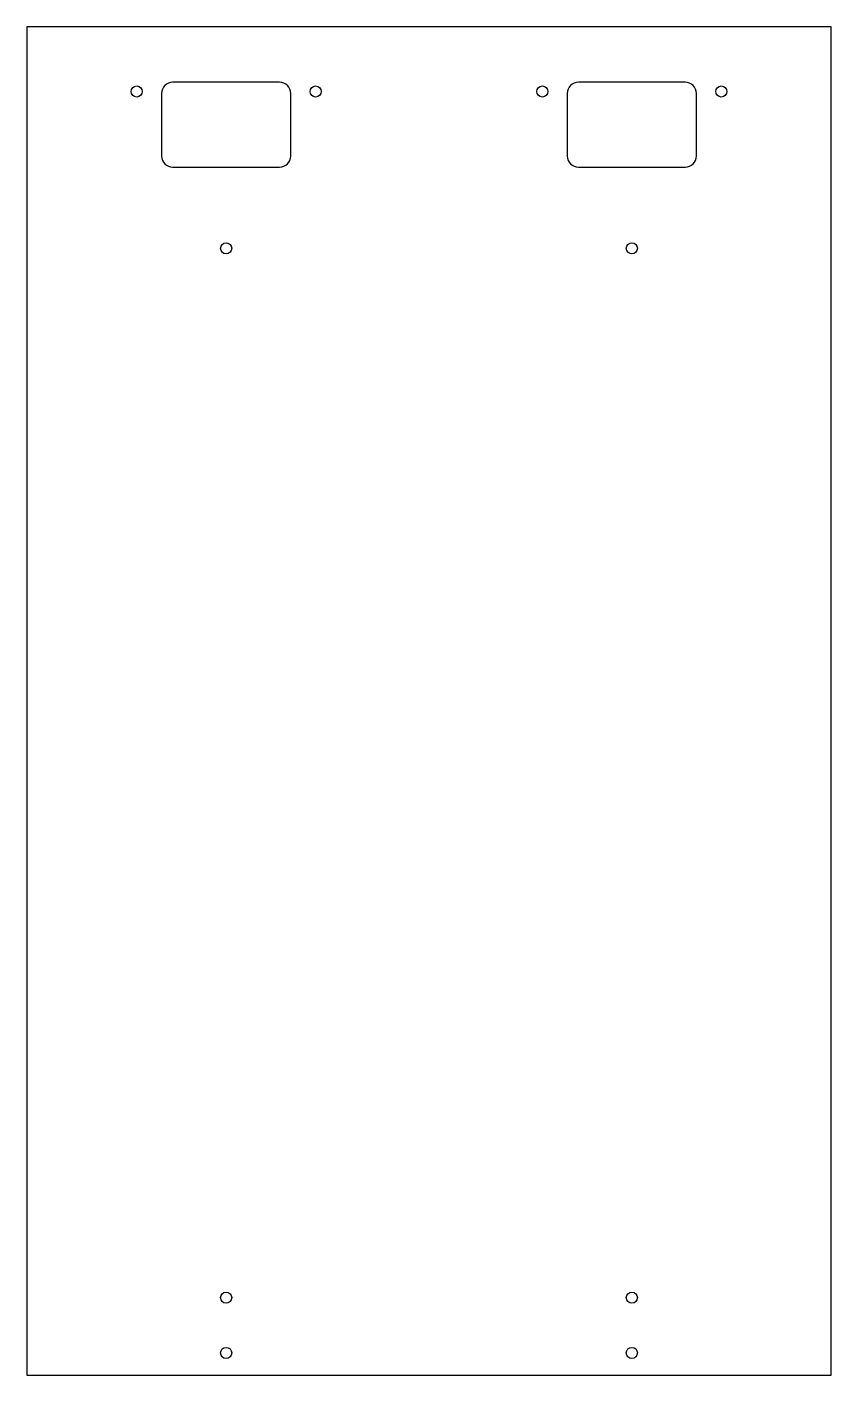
# Model space of a CAD drawing. Header units: millimetres. Extents: x -109 to 109, y -40 to 326.
import ezdxf

# ---------------------------------------------------------------- set-up
doc = ezdxf.new("R2010")
doc.units = ezdxf.units.MM

msp = doc.modelspace()

# ---------------------------------------------------------------- linework, layer by layer
at = {"color": 7, "linetype": 'Continuous', "lineweight": 25}
for p, q in [((-109, 326), (-109, -39.5)), ((109, 326), (-109, 326)), ((109, -39.5), (109, 326)), ((-40.5, 311), (-69.5, 311)), ((69.5, 311), (40.5, 311)), ((-72.5, 308), (-72.5, 291)), ((-37.5, 291), (-37.5, 308)), ((37.5, 308), (37.5, 291)), ((72.5, 291), (72.5, 308)), ((-69.5, 288), (-40.5, 288)), ((40.5, 288), (69.5, 288)), ((-109, -39.5), (109, -39.5))]:
    msp.add_line(p, q, dxfattribs=at)
for centre in [(-79.25, 308.5), (-30.75, 308.5), (30.75, 308.5), (79.25, 308.5), (-55, 266), (55, 266), (-55, -18.5), (55, -18.5), (-55, -33.5), (55, -33.5)]:
    msp.add_circle(centre, 1.5, dxfattribs=at)
for centre, start, end in [((-69.5, 308), 90, 180), ((-40.5, 308), 0, 90), ((40.5, 308), 90, 180), ((69.5, 308), 0, 90), ((-69.5, 291), 180, 270), ((-40.5, 291), 270, 0), ((40.5, 291), 180, 270), ((69.5, 291), 270, 0)]:
    msp.add_arc(centre, 3, start, end, dxfattribs=at)

doc.saveas('drawing.dxf')
